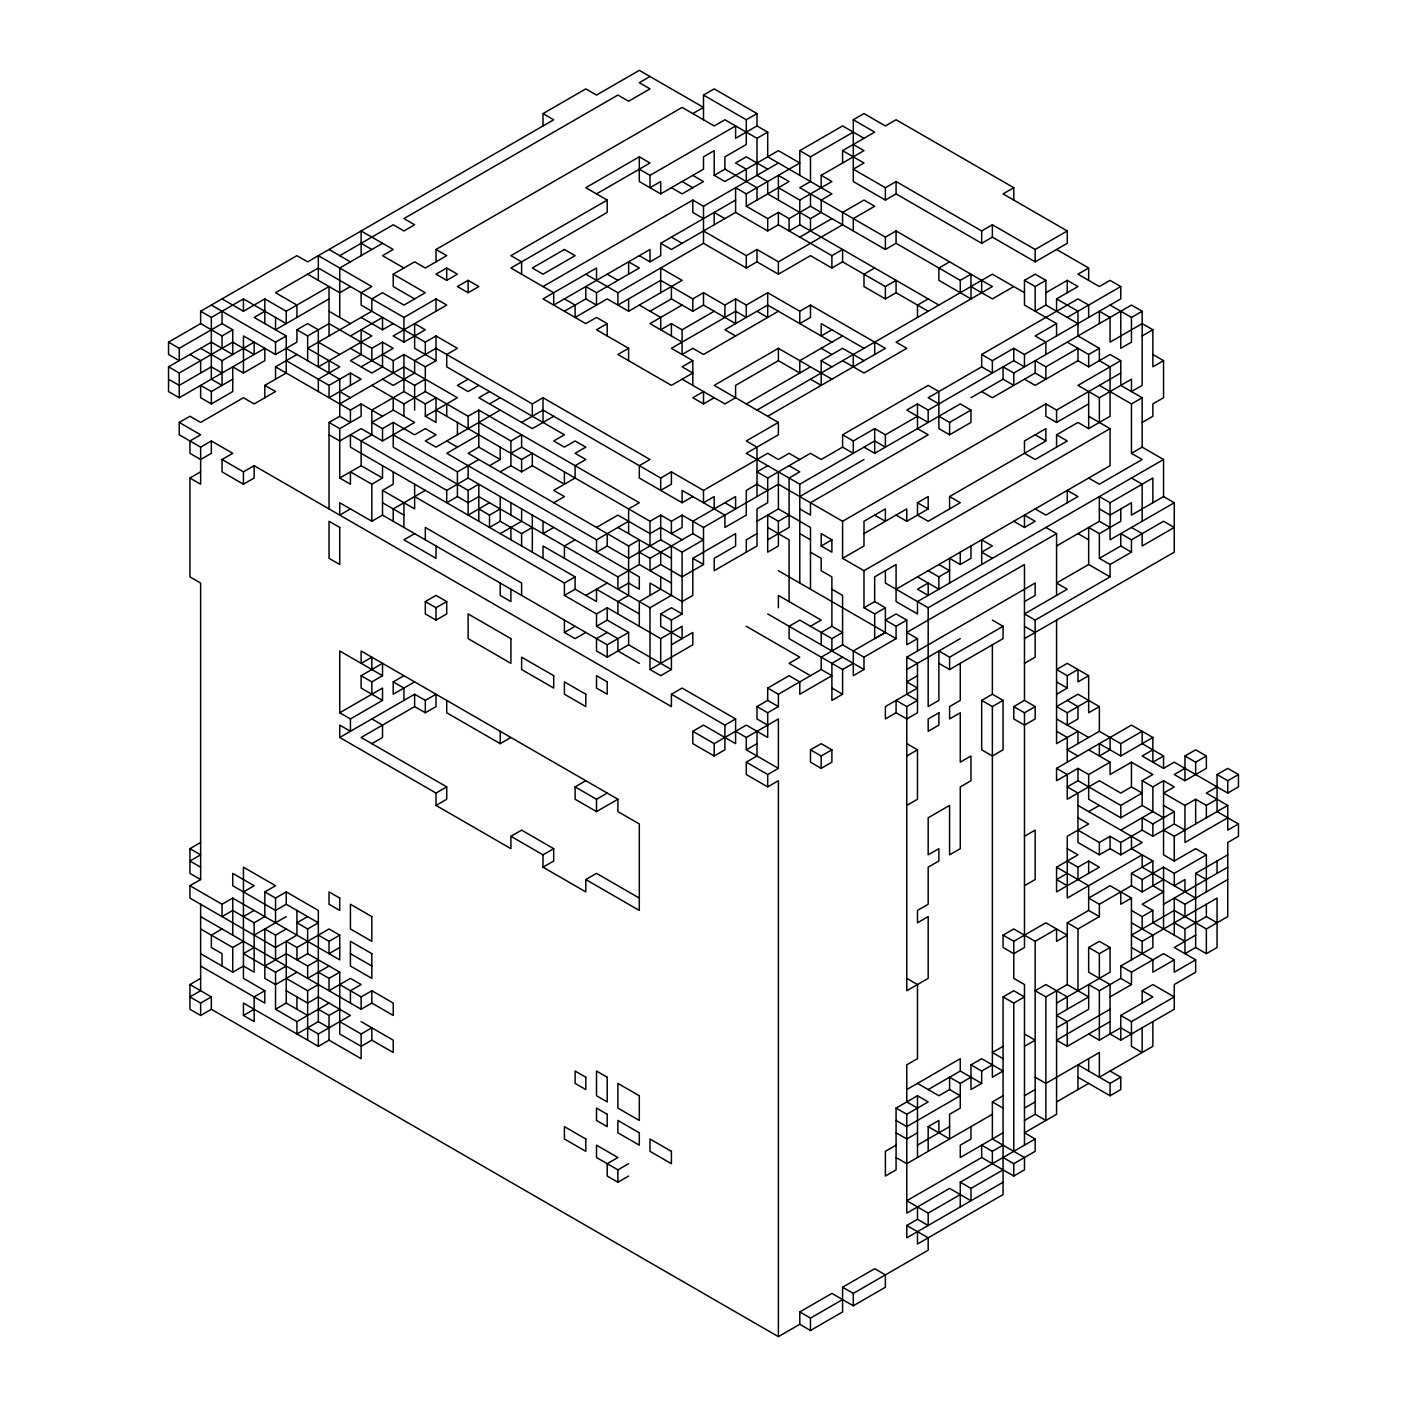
<?xml version="1.0" encoding="UTF-8"?>
<svg xmlns="http://www.w3.org/2000/svg" width="1407" height="1407" viewBox="0 0 1407 1407"><rect width="100%" height="100%" fill="white"/><g stroke="black" fill="none" stroke-linecap="round" stroke-linejoin="round"><path stroke-width="1.5" d="M232.735 379.204L211.349 391.551L200.638 385.377L200.638 397.741L211.349 403.915L232.735 391.551L232.735 366.84L243.446 373.031L264.833 360.667L264.833 348.32L179.252 397.741L168.541 391.551L168.541 366.84L211.349 342.147L232.735 354.494L232.735 329.783L222.042 323.61L179.252 348.32L179.252 360.667L168.541 354.494L168.541 342.147L200.638 323.61L200.638 311.246L296.93 255.669L307.641 261.843L553.707 119.771L543.014 113.598L543.014 125.944M543.014 113.598L585.804 88.887L596.515 95.06L639.306 70.35L703.5 107.407L692.807 113.598M200.638 311.246L211.349 317.437L243.446 298.9L286.237 323.61L286.237 311.246L329.027 286.553L329.027 335.956M222.042 298.9L243.446 311.246L264.833 298.9L286.237 311.246M339.738 255.669L393.221 224.768L403.932 230.959L414.625 224.768L403.932 218.595L617.902 95.06L628.612 101.234L649.999 88.887L639.306 82.696L649.999 76.523M200.638 323.61L222.042 335.956L232.735 329.783M264.833 311.246L254.139 317.437L286.237 335.956L286.237 373.031L264.833 385.377L264.833 397.741M382.528 243.305L339.738 268.016L339.738 317.437M168.541 366.84L179.252 373.031L232.735 342.147L254.139 354.494L254.139 342.147L222.042 360.667L222.042 385.377L211.349 379.204L211.349 317.437M329.027 298.9L275.543 329.783L275.543 317.437M350.431 286.553L339.738 292.726L307.641 274.189M211.349 305.073L275.543 342.147L286.237 335.956M296.93 329.783L307.641 323.61L318.334 329.783L318.334 366.858L371.835 335.956L361.124 329.783L361.124 354.494L350.431 360.667L371.835 373.031L382.528 366.84L382.528 342.147L371.835 348.32L329.027 323.61L307.641 335.956L296.93 329.783L296.93 342.147L275.543 354.494L243.446 335.956L243.446 373.031M414.625 298.9L393.221 286.553L393.221 274.189L414.625 261.843L425.319 268.016L446.723 255.652L436.029 249.479L436.029 261.843M436.029 249.479L682.096 107.407L714.193 125.944L724.904 119.771L757.001 138.291L767.694 132.117L767.694 156.828L831.889 193.885L821.196 200.075L821.196 212.422L810.485 218.595L767.694 193.885L767.694 181.538L757.001 175.365L757.001 138.291M703.5 119.771L703.5 95.06L714.193 88.887L757.001 113.58L757.001 125.944L735.597 138.291L735.597 125.944L649.999 175.365L639.306 169.174M222.042 459.509L243.446 471.855L254.139 465.682L254.139 478.028L243.446 484.219L222.042 471.855L222.042 459.509L232.735 453.335L211.349 440.971L200.638 447.145L179.252 434.798L179.252 422.434L189.945 416.261L200.638 422.434L243.446 397.741L254.139 403.915L275.543 391.551L264.833 385.377M275.543 379.204L275.543 366.858L296.93 354.494M446.723 268.016L436.029 274.189L446.723 280.362L457.416 274.189L446.723 268.016L446.723 280.362M596.515 193.885L649.999 163.001L639.306 156.828L585.804 187.711L607.208 200.075L607.208 212.422L510.917 268.016L553.707 292.726L553.707 305.073L649.999 249.479L649.999 261.843L660.71 255.669L660.71 243.305L735.597 200.075M350.431 335.956L382.528 317.437L382.528 329.783L361.124 317.437M382.528 329.783L393.221 323.61M296.93 317.437L296.93 305.073L275.543 292.726L318.334 268.016L403.932 317.437L436.029 298.9L446.723 305.073L393.221 335.956L403.932 342.147L425.319 329.783L414.625 323.61L414.625 348.32L436.029 360.667L436.029 335.956L425.319 342.147L361.124 305.073L361.124 292.726L371.835 286.553L318.334 255.669L318.334 280.362M468.126 280.362L457.416 286.553L468.126 292.726L478.82 286.553L468.126 280.362L468.126 292.726M607.208 200.075L510.917 255.652L521.61 261.843L521.61 274.189M703.5 95.06L746.29 119.771L757.001 113.58M329.027 385.377L350.431 373.031L361.124 379.204L329.027 397.741L329.027 385.377L286.237 360.667M361.124 366.84L393.221 348.32L382.528 342.147M639.306 156.828L639.306 181.538L660.71 193.885L703.5 169.174L703.5 156.828L714.193 150.655L714.193 175.365L724.904 181.538L778.388 150.655L799.792 163.001L746.29 193.885L735.597 187.711L735.597 212.422L671.403 249.479L660.71 243.305M296.93 910.435L296.93 935.145L275.543 947.491L189.945 898.088L189.945 885.724L200.638 879.551L200.638 583.043L189.945 576.87L189.945 478.028L200.638 471.855M382.528 354.494L393.221 360.667L403.932 354.494L425.319 366.84L436.029 360.667M714.193 175.365L724.904 169.174L757.001 187.711L757.001 200.075M339.738 403.915L403.932 366.84L457.416 397.724L425.319 416.261L436.029 422.434L436.029 397.741L425.319 403.915L403.932 391.551L371.835 410.088L371.835 434.798L361.124 440.971L361.124 465.682L339.738 478.028L350.431 484.219L350.431 471.855L371.835 484.219L382.528 478.028L382.528 465.682M543.014 286.553L692.807 200.075L703.5 206.249L778.388 163.001M329.027 508.912L329.027 422.434L339.738 416.261L350.431 422.434L350.431 410.088L361.124 403.915L382.528 416.261M799.792 175.365L799.792 150.655L842.582 125.944L863.986 138.291M1013.779 187.711L1003.068 193.885L1067.262 230.959L1067.262 243.305L1035.165 261.843L992.375 237.132L981.681 243.305L896.083 193.885L885.39 200.075L853.293 181.538L853.293 119.771L863.986 113.58L885.39 125.944L896.083 119.771L1013.779 187.711L1013.779 200.075M329.027 422.434L339.738 428.625L361.124 416.261L361.124 403.915M350.431 348.32L414.625 385.377L425.319 379.204M799.792 150.655L810.485 156.828L853.293 132.117M329.027 434.798L339.738 440.971L361.124 428.625L382.528 440.971L414.625 422.434L393.221 410.088L371.835 422.434L382.528 428.625L393.221 422.434L414.625 434.798L425.319 428.625L436.029 434.798L425.319 440.971L436.029 447.145L500.224 410.088M371.835 385.377L403.932 403.915L425.319 391.551L468.126 416.261L478.82 410.088L639.306 502.739L628.612 508.912L628.612 533.622M564.418 311.246L585.804 298.9L596.515 305.073L596.515 292.726L639.306 268.016L628.612 261.843L628.612 274.189M746.29 193.885L746.29 206.249L789.098 181.538L778.388 175.365L778.388 200.075M842.582 163.001L842.582 150.655L874.679 132.117L853.293 119.771M468.126 379.204L457.416 385.377L468.126 391.551L478.82 385.377M585.804 274.189L617.902 292.726L703.5 243.305L746.29 268.016L757.001 261.843L778.388 274.189L810.485 255.669L831.889 268.016L842.582 261.843L885.39 286.553L896.083 280.362L896.083 292.726L885.39 298.9L863.986 286.553L863.986 274.189L874.679 268.016M821.196 187.711L821.196 175.365L863.986 150.655L853.293 144.481M746.29 206.249L767.694 218.595L778.388 212.422L789.098 218.595L810.485 206.249L885.39 249.479L896.083 243.305L960.278 280.362L970.971 274.189L970.971 298.9L938.874 280.362L938.874 268.016L949.584 261.843M778.388 187.711L799.792 200.075L831.889 181.538L821.196 175.365M489.513 391.551L478.82 397.724L532.321 428.625L553.707 416.261M607.208 335.956L607.208 323.61L596.515 329.783L628.612 348.32L628.612 360.667M564.418 298.9L575.111 305.073L575.111 317.437L607.208 298.9L628.612 311.246L682.096 280.362L660.71 268.016L660.71 292.726M735.597 212.422L767.694 230.959L778.388 224.768L831.889 255.669L842.582 249.479L842.582 261.843M489.513 403.915L500.224 397.724M649.999 311.264L671.403 298.9L692.807 311.264L703.5 305.073L735.597 323.61L735.597 298.9L724.904 305.073L703.5 292.726L692.807 298.9L660.71 280.362L617.902 305.073L617.902 292.726M703.5 230.959L746.29 255.669L757.001 249.479L778.388 261.843L842.582 224.768L842.582 212.422L863.986 200.075L874.679 206.249L853.293 218.595L853.293 230.959M938.874 305.073L799.792 224.768L789.098 230.959L789.098 218.595M682.096 305.073L649.999 323.61L682.096 342.147M799.792 237.132L831.889 218.595M842.582 150.655L863.986 163.001L853.293 169.174L885.39 187.711L896.083 181.538L981.681 230.959L992.375 224.768L1035.165 249.479L1067.262 230.959M350.431 508.912L339.738 515.103L339.738 502.739L371.835 521.276L382.528 515.103L607.208 644.811L628.612 632.464L628.612 644.811L671.403 669.521L671.403 620.1L660.71 613.927L660.71 626.291L682.096 638.637L682.096 626.291L660.71 638.637L607.208 607.754L596.515 613.927L564.418 595.407L564.418 583.043L414.625 496.565M382.528 515.103L382.528 490.392L393.221 484.219L393.221 471.855M478.82 434.798L446.723 453.318L596.515 539.796L628.612 521.276M382.528 379.204L393.221 385.377L414.625 373.031L414.625 360.667L436.029 348.32L532.321 403.915L543.014 397.724L649.999 459.509L639.306 465.682L639.306 478.028L682.096 502.739L692.807 496.565M628.612 348.32L617.902 354.494L671.403 385.377L692.807 373.031L682.096 366.84L692.807 360.667L692.807 385.377M714.193 311.264L682.096 329.783L671.403 323.61L660.71 329.783L660.71 317.437L639.306 305.073M500.224 447.145L500.224 459.509L478.82 447.145L468.126 453.318L628.612 545.986L639.306 539.796L639.306 564.506L617.902 576.87L478.82 496.565L468.126 502.739L457.416 496.565L446.723 502.739L446.723 490.392L468.126 478.028L639.306 576.87L639.306 589.216L628.612 583.043L617.902 589.216L617.902 576.87M521.61 422.434L543.014 410.088L660.71 478.028L671.403 471.855L703.5 490.392L767.694 453.318L778.388 459.509L789.098 453.318L799.792 459.509M425.319 490.392L393.221 508.912L393.221 521.276M393.221 434.798L457.416 471.855L478.82 459.509M478.82 422.434L510.917 440.971L521.61 434.798L521.61 447.145L510.917 453.318M735.597 298.9L746.29 305.073L767.694 292.726L799.792 311.246L810.485 305.073L885.39 348.32L767.694 416.261M489.513 465.682L500.224 459.509M810.485 156.828L810.485 181.538L799.792 187.711L885.39 237.132L896.083 230.959L992.375 286.553L896.083 342.147L906.776 348.32L863.986 373.031L842.582 360.667M393.221 422.434L393.221 447.145L468.126 490.392L478.82 484.219L478.82 521.276M500.224 471.855L510.917 465.682L521.61 471.855L532.321 465.682L564.418 484.219L564.418 471.855M436.029 410.088L521.61 459.509L532.321 453.318L532.321 465.682M778.388 311.264L703.5 354.494L692.807 348.32L682.096 354.494L682.096 329.783M414.625 533.622L403.932 539.813L436.029 558.333L436.029 545.986M489.513 502.739L468.126 515.103L468.126 490.392M478.82 508.912L489.513 515.103L500.224 508.912M831.889 379.204L778.388 348.32L714.193 385.377L778.388 422.434L778.388 434.798L746.29 453.318L799.792 484.219L874.679 440.971L885.39 447.145L885.39 434.798L917.487 416.261M532.321 527.449L521.61 533.622L500.224 521.276L489.513 527.449L489.513 515.103M703.5 403.915L703.5 391.551L692.807 397.724L703.5 403.915L714.193 397.724M842.582 335.956L799.792 360.667L799.792 373.031L778.388 360.667L735.597 385.377L735.597 397.741L724.904 403.915L682.096 379.204M831.889 329.783L821.196 335.956L821.196 323.61L863.986 348.32M500.224 533.622L521.61 521.276L521.61 508.912M553.707 502.739L564.418 496.565L553.707 490.392L575.111 478.028L575.111 465.682L585.804 459.509L575.111 453.318L585.804 447.145L575.111 440.971L564.418 447.145L553.707 440.971L564.418 434.798L446.723 366.84L446.723 354.494L457.416 348.32L436.029 335.956M746.29 403.915L810.485 366.84M810.485 379.204L821.196 385.377L821.196 360.667L842.582 348.32L863.986 360.667M928.18 298.9L917.487 305.073L917.487 317.437M425.319 601.58L436.029 595.407L446.723 601.58L446.723 613.927L436.029 620.1L425.319 613.927L425.319 601.58L436.029 607.754L446.723 601.58M553.707 527.449L543.014 533.622L543.014 521.276M757.001 410.088L992.375 274.189L1024.472 292.726M575.111 539.813L564.418 545.986L564.418 558.333M596.515 527.449L617.902 515.103L649.999 533.622L660.71 527.449L682.096 539.796M778.388 422.434L746.29 440.971L757.001 447.145L757.001 496.565M1013.779 286.553L992.375 298.9L970.971 286.553M1056.569 335.956L1056.569 323.61L1024.472 305.073L1024.472 280.362L1035.165 274.189L1045.876 280.362L1045.876 305.073L1077.973 323.61M361.124 675.694L382.528 663.348L382.528 675.694L371.835 681.885L361.124 675.694L361.124 688.058L382.528 700.405L382.528 688.058L339.738 712.769L339.738 651.001L382.528 675.694M1024.472 280.362L1035.165 286.553L1045.876 280.362M639.306 552.16L649.999 558.333L692.807 533.622L703.5 539.796L682.096 552.16L660.71 539.796L628.612 558.333L607.208 545.986L596.515 552.16L596.515 539.796M521.61 447.145L649.999 521.276L660.71 515.103L671.403 521.276L682.096 515.103L703.5 527.449L778.388 484.219L842.582 521.276L1045.876 403.915L1056.569 410.088L1120.763 373.031M1045.876 292.726L1067.262 280.362L1077.973 286.553L1056.569 298.9L1056.569 311.246M1088.666 280.362L1088.666 268.016L1077.973 274.189L1099.359 286.553L1110.07 280.362L1120.763 286.553L1120.763 298.9L1024.472 354.494L1013.779 348.32L992.375 360.667L981.681 354.494L981.681 366.84L992.375 373.031L992.375 360.667M414.625 681.885L393.221 694.231L393.221 681.885L403.932 675.694M564.418 583.043L575.111 576.87L575.111 589.216L596.515 601.58L596.515 589.216L639.306 613.927M767.694 465.682L757.001 471.855L767.694 478.028L810.485 453.318L821.196 459.509L842.582 447.145L853.293 453.318L853.293 440.971L874.679 428.625L885.39 434.798M1045.876 305.073L1035.165 311.246L1035.165 286.553M339.738 712.769L350.431 718.942L382.528 700.405M564.418 595.407L575.111 589.216M842.582 447.145L842.582 434.798L928.18 385.377L938.874 391.551L938.874 428.625L949.584 434.798L970.971 422.434L970.971 410.088L960.278 403.915L874.679 453.318L863.986 447.145M981.681 354.494L1077.973 298.9L1088.666 305.073L1088.666 317.437M339.738 737.479L414.625 694.231L425.319 700.405L436.029 694.231L436.029 706.595L425.319 712.769L414.625 706.595L361.124 737.479L446.723 786.882L446.723 799.246L436.029 805.42L436.029 793.073L339.738 737.479L339.738 725.115L350.431 731.288L350.431 718.942M585.804 595.407L607.208 583.043M917.487 403.915L906.776 410.088L928.18 422.434L928.18 410.088L917.487 403.915L917.487 428.625L928.18 434.798L810.485 502.739L810.485 515.103L799.792 508.912M981.681 366.84L928.18 397.724L938.874 403.915M1056.569 323.61L1035.165 335.956L1045.876 342.147L1045.876 354.494M1067.262 317.437L1120.763 286.553M660.71 552.16L660.71 564.506L649.999 570.697L649.999 558.333M928.18 410.088L1013.779 360.667L1024.472 366.84L1024.472 354.494M200.638 879.551L189.945 873.378L189.945 848.667L200.638 842.494M371.835 743.652L382.528 737.479L382.528 725.115L371.835 718.942M564.418 620.1L564.418 632.464L575.111 626.291M649.999 595.39L649.999 583.043L682.096 601.58L692.807 595.39L692.807 558.333L735.597 533.622L735.597 545.986L714.193 558.333L714.193 570.697L757.001 545.986L757.001 508.912L767.694 502.739L767.694 478.028M757.001 521.276L778.388 508.912L810.485 527.449L810.485 589.216M799.792 496.565L863.986 459.509M970.971 397.724L1003.068 379.204L1013.779 385.377L1013.779 373.031L1003.068 366.84L1003.068 379.204M1013.779 373.031L1131.457 305.073L1142.167 311.246L1142.167 385.377L1131.457 391.551L1131.457 379.204L1099.359 397.741L1077.973 385.377L1120.763 360.667L1120.763 385.377L1142.167 397.741L1142.167 447.145L1163.554 459.509L1163.554 496.565L1131.457 515.103L1131.457 502.739L1110.07 515.103L1099.359 508.912M585.804 632.464L575.111 638.637L564.418 632.464M596.515 613.927L596.515 626.291L607.208 620.1L628.612 632.464M703.5 527.449L703.5 564.506L682.096 576.87L660.71 564.506M757.001 533.622L746.29 539.813L746.29 552.16M778.388 521.276L778.388 545.986L767.694 552.16L767.694 515.103L778.388 521.276L789.098 515.103M938.874 416.261L949.584 422.434L970.971 410.088M1120.763 360.667L1110.07 354.494L1088.666 366.84L1077.973 360.667L1077.973 348.32L1045.876 366.84L1045.876 379.204L1035.165 373.031L992.375 397.724L981.681 391.551M1110.07 305.073L1131.457 317.437L1142.167 311.246M607.208 632.464L596.515 638.637L596.515 650.984L607.208 657.175L628.612 644.811M543.014 558.333L543.014 545.986L649.999 607.754L671.403 595.39L671.403 545.986M767.694 539.813L789.098 527.449L789.098 478.028L799.792 471.855L789.098 465.682M1077.973 360.667L1035.165 385.377L1024.472 379.204M1088.666 366.84L1088.666 354.494L1099.359 348.32L1099.359 360.667L1110.07 366.84L1110.07 416.261L1088.666 428.625L1077.973 422.434L1056.569 434.798L1056.569 447.145M660.71 613.927L671.403 607.754L682.096 613.927L682.096 552.16M1142.167 335.956L1152.861 329.783L1152.861 366.84L1163.554 360.667L1163.554 397.741L1152.861 403.915L1152.861 416.261L1142.167 422.434M671.403 620.1L682.096 613.927M821.196 545.986L831.889 539.813L831.889 552.16L821.196 545.986L821.196 533.622L831.889 539.796M189.945 885.724L222.042 904.261L232.735 898.088L339.738 959.855L339.738 935.145L329.027 928.972L296.93 947.491L296.93 959.855L307.641 953.665L339.738 972.202L339.738 1033.969L361.124 1046.333L371.835 1040.16L393.221 1052.506L393.221 1040.16L361.124 1021.623M243.446 891.897L254.139 885.724L232.735 873.378L232.735 885.724L275.543 910.435L286.237 904.261L318.334 922.781L307.641 928.972L296.93 922.781L307.641 916.608M446.723 700.405L446.723 712.769L500.224 743.652L510.917 737.479M671.403 644.811L692.807 632.464L692.807 644.811L649.999 669.521L649.999 607.754M863.986 533.622L906.776 508.912L906.776 521.276L896.083 515.103M949.584 508.912L949.584 496.565L960.278 502.739L928.18 521.276L917.487 515.103L917.487 502.739L928.18 496.565L928.18 508.912L906.776 521.276M1045.876 403.915L1045.876 416.261L1056.569 422.434L1088.666 403.915M222.042 904.261L222.042 916.608L232.735 910.435L254.139 922.781L264.833 916.608L264.833 891.897L275.543 885.724L243.446 867.187L243.446 978.375L264.833 990.739L264.833 1003.085L200.638 966.029M436.029 793.073L446.723 786.882M842.582 521.276L842.582 558.333L863.986 545.986L863.986 521.276L885.39 508.912L885.39 521.276L874.679 515.103M949.584 496.565L1045.876 440.971L1045.876 428.625L1024.472 440.971L1024.472 453.318L1035.165 459.509L1067.262 440.971L1056.569 434.798M222.042 928.972L211.349 935.145L211.349 947.491L222.042 953.682L222.042 966.029M243.446 916.608L254.139 910.435M264.833 891.897L275.543 898.071L286.237 891.897L318.334 910.435L318.334 1021.623L296.93 1033.969L296.93 1021.623L329.027 1003.085M671.403 669.521L660.71 675.694L649.999 669.521M1099.359 385.377L1131.457 403.915L1142.167 397.741M842.582 558.333L863.986 570.697L1110.07 428.625L1110.07 465.682L896.083 589.216M200.638 928.972L232.735 947.491L243.446 941.318M254.139 935.145L286.237 916.608M671.403 694.231L682.096 688.058L735.597 718.942L735.597 743.652L703.5 725.115L692.807 731.288L692.807 743.652L714.193 755.999L724.904 749.825L724.904 725.115L671.403 694.231L671.403 706.578L254.139 465.682M799.792 1324.304L799.792 1311.94L831.889 1293.402L853.293 1305.766L885.39 1287.229L885.39 1274.883L874.679 1268.709L842.582 1287.229L842.582 1311.94L810.485 1330.477L799.792 1324.304L778.388 1336.65L211.349 1009.276L200.638 1015.449L189.945 1009.276L189.945 984.566L200.638 978.375M254.139 947.491L243.446 953.665L275.543 972.202L286.237 966.029M296.93 972.202L275.543 984.566L264.833 978.375L264.833 928.972L275.543 935.145L286.237 928.972M810.485 626.291L821.196 620.1L778.388 595.407L778.388 607.754M200.638 953.682L232.735 972.202L243.446 966.029L254.139 972.202L254.139 922.781M853.293 663.348L842.582 669.521L789.098 638.637L789.098 626.291L799.792 620.1L831.889 638.637L842.582 632.464L831.889 626.291L821.196 632.464L821.196 644.811M863.986 570.697L863.986 607.754L874.679 601.58L885.39 607.754L885.39 632.464L874.679 638.637L874.679 613.927L885.39 607.754M1131.457 403.915L1131.457 453.335L1142.167 447.145M200.638 904.261L200.638 990.739L189.945 996.912L200.638 1003.085L211.349 996.912L211.349 1009.276M264.833 966.029L286.237 953.665L307.641 966.029L318.334 959.855M436.029 805.42L510.917 848.667L510.917 836.303L543.014 854.84L543.014 867.187L585.804 891.897L585.804 879.551L639.306 910.435L639.306 823.957L617.902 811.593L617.902 799.246L596.515 811.593L575.111 799.246L575.111 786.882L585.804 780.709M928.18 570.697L938.874 576.87L949.584 570.697L938.874 564.506M949.584 583.043L949.584 558.333L960.278 564.506L970.971 558.333L970.971 545.986M1024.472 527.449L1035.165 521.276L1024.472 515.103L1024.472 527.449L1013.779 521.276M318.334 935.145L329.027 941.318L339.738 935.145M510.917 836.303L521.61 830.13L553.707 848.667L553.707 861.014L543.014 867.187M767.694 725.115L757.001 718.942L757.001 706.578L767.694 700.405L767.694 688.058L789.098 675.694L799.792 681.885L799.792 694.231L831.889 675.694L821.196 669.521L821.196 657.175L842.582 644.811L863.986 657.175L896.083 638.637L896.083 626.291L906.776 620.1L906.776 644.811L917.487 638.637L917.487 650.984M1163.554 459.509L917.487 601.58L917.487 613.927L896.083 601.58L896.083 564.506L874.679 576.87L874.679 601.58M767.694 688.058L778.388 694.231L821.196 669.521M842.582 657.175L831.889 663.348L831.889 700.405L842.582 694.231L842.582 669.521M885.39 632.464L853.293 650.984L853.293 675.694L863.986 669.521L863.986 657.175M885.39 570.697L885.39 583.043L928.18 607.754L1056.569 533.622L1056.569 595.407M1056.569 545.986L1099.359 521.276L1099.359 496.565L1110.07 502.739L1152.861 478.028L1152.861 502.739M264.833 990.739L254.139 996.912L254.139 1021.623L243.446 1015.449L243.446 1003.085L318.334 1046.333L329.027 1040.16L361.124 1058.68L361.124 1033.969L339.738 1021.623M339.738 947.491L329.027 953.665L329.027 941.318M575.111 786.882L596.515 799.246L607.208 793.073M724.904 725.115L735.597 718.942M243.446 1015.449L254.139 1009.276M329.027 966.029L307.641 978.375L307.641 966.029M692.807 731.288L714.193 743.652L746.29 725.115L767.694 737.461L767.694 712.769L778.388 706.578L778.388 694.231M735.597 731.288L746.29 737.479L778.388 718.942L778.388 768.363L767.694 774.536L746.29 762.172L746.29 774.536L767.694 786.882L778.388 780.709L778.388 1336.65M1099.359 533.622L1099.359 558.333L1120.763 545.986L1120.763 533.622L1131.457 539.813L1131.457 552.16L1110.07 564.506L1110.07 576.87L1035.165 620.1L1024.472 613.927L1067.262 589.216L1056.569 583.043L1088.666 564.506L1088.666 527.449L1099.359 533.622L1120.763 521.276L1120.763 508.912M275.543 972.202L275.543 1009.259L286.237 1003.085L307.641 1015.449M286.237 978.375L307.641 990.739L318.334 984.566M318.334 972.202L329.027 978.375L339.738 972.202M543.014 854.84L553.707 848.667M746.29 737.479L746.29 749.825L757.001 743.652M917.487 675.694L906.776 681.885L917.487 688.058L885.39 706.578L885.39 718.942L896.083 712.769L896.083 700.405L906.776 706.578L917.487 700.405L906.776 694.231L906.776 657.175L1035.165 583.043L1035.165 595.407L1024.472 601.58M1024.472 638.637L1174.265 552.16L1174.265 502.739L1110.07 539.813L1110.07 502.739M906.776 669.521L960.278 638.637M1131.457 539.813L1163.554 521.276L1174.265 527.449L1142.167 545.986L1142.167 533.622L1131.457 527.449M746.29 762.172L757.001 755.999L757.001 731.288M318.334 1009.259L329.027 1015.449L339.738 1009.259M339.738 984.566L361.124 996.912L371.835 990.739L393.221 1003.085L393.221 1015.449L371.835 1003.085L361.124 1009.259L200.638 916.608M928.18 607.754L928.18 706.578L938.874 700.405L938.874 650.984L949.584 657.175L1003.068 626.291L1003.068 638.637L949.584 669.521L938.874 663.348M810.485 749.825L821.196 743.652L831.889 749.825L831.889 762.172L821.196 768.363L810.485 762.172L810.485 749.825L821.196 755.999L831.889 749.825M318.334 1046.333L318.334 1033.969L350.431 1015.449L318.334 996.912L307.641 1003.085L286.237 990.739M585.804 879.551L596.515 873.36L639.306 898.071M361.124 1033.969L371.835 1027.796L371.835 1040.16M1024.472 663.348L1035.165 657.175L1035.165 620.1M981.681 700.405L992.375 694.231L1003.068 700.405L1003.068 749.825L992.375 755.999L981.681 749.825L981.681 700.405L992.375 706.578L1003.068 700.405M906.776 755.999L917.487 749.825L917.487 799.246L906.776 805.42M1013.779 706.595L1024.472 700.405L1035.165 706.595L1035.165 718.942L1024.472 725.115L1013.779 718.942L1013.779 706.595L1024.472 712.769L1035.165 706.595M1088.666 675.712L1067.262 663.348L1056.569 669.521L1067.262 675.712L1077.973 669.521L1077.973 681.885L1088.666 675.712L1088.666 712.769L1099.359 706.595L1099.359 731.306L1067.262 749.825L1077.973 755.999M1056.569 694.231L1067.262 688.058L1067.262 675.712M1099.359 706.595L1077.973 694.231L1056.569 706.595L1067.262 712.769L1088.666 700.422M1088.666 774.536L1088.666 799.246L1120.763 817.784L1142.167 805.42L1142.167 780.709L1152.861 774.536L1131.457 762.189L1110.07 774.536L1110.07 762.189L1088.666 774.536L1077.973 768.363L1056.569 780.709L1056.569 768.363L1131.457 725.115L1152.861 737.479L1152.861 762.189L1163.554 755.999L1163.554 768.363L1142.167 755.999L1152.861 749.825M1099.359 731.306L1120.763 743.652L1142.167 731.306L1142.167 743.652L1163.554 755.999M1131.457 762.189L1131.457 786.9L1142.167 793.073L1120.763 805.42L1077.973 780.709L1067.262 786.9L1077.973 793.073L1077.973 842.476L1099.359 854.84L1110.07 848.667L1120.763 854.84L1142.167 842.494L1077.973 805.42M1110.07 737.479L1110.07 749.825L1099.359 755.999L1099.359 743.652L1120.763 755.999L1152.861 737.479M1024.472 836.303L1035.165 830.13L1035.165 879.551L1024.472 885.724M1088.666 811.593L1099.359 805.42M1131.457 786.9L1120.763 793.073L1099.359 780.709L1067.262 799.246L1067.262 774.536L1056.569 768.363M1163.554 768.363L1174.265 762.189L1227.748 793.073L1238.459 786.9L1238.459 774.536L1227.748 768.363L1217.055 774.536L1217.055 811.593L1238.459 823.957L1238.459 836.303L1227.748 842.494L1227.748 916.608L1206.362 928.972L1206.362 953.682L1217.055 947.491L1217.055 898.088L1142.167 941.318L1131.457 935.145L1174.265 910.435L1206.362 928.972M1184.958 780.709L1184.958 756.016L1195.651 749.825L1206.362 756.016L1206.362 768.363L1184.958 780.709L1174.265 774.536L1184.958 768.363M1142.167 780.709L1152.861 786.9L1163.554 780.709L1174.265 786.9L1163.554 793.073L1184.958 805.42L1195.651 799.246L1206.362 805.42L1217.055 799.246M1184.958 756.016L1195.651 762.189L1206.362 756.016M1067.262 861.014L1077.973 867.187L1088.666 861.014L1099.359 867.187L1056.569 891.897L1056.569 867.187L1077.973 854.84L1067.262 848.667M1077.973 830.13L1099.359 842.476L1110.07 836.303L1120.763 842.476L1142.167 830.13L1152.861 836.303L1174.265 823.957L1174.265 811.593L1163.554 805.42M1120.763 830.13L1152.861 811.593L1152.861 786.9M1067.262 873.378L1056.569 879.551L1067.262 885.724M1142.167 830.13L1142.167 817.784L1152.861 823.957L1174.265 811.593M1217.055 786.9L1206.362 793.073L1227.748 805.42L1227.748 830.13L1238.459 823.957M1217.055 774.536L1227.748 780.709L1238.459 774.536M1024.472 712.769L1024.472 947.491L1013.779 953.665L1003.068 947.491L1003.068 935.145L1013.779 928.954L1035.165 941.318L1035.165 1114.274L1024.472 1120.447M1163.554 830.13L1174.265 836.303L1227.748 805.42M628.612 1176.041L617.902 1182.232L607.208 1176.041L607.208 1163.695L617.902 1157.521L596.515 1145.157L596.515 1157.521L617.902 1169.868L628.612 1163.695M1003.068 935.145L1013.779 941.318L1045.876 922.781L1067.262 935.145L1056.569 941.318L1056.569 928.954L1035.165 941.318M1163.554 879.551L1142.167 891.897L1131.457 885.724L1131.457 873.378L1152.861 861.014L1152.861 885.724L1163.554 891.897L1142.167 904.261L1152.861 910.435L1152.861 922.781L1184.958 941.318M1227.748 817.784L1184.958 842.494L1184.958 805.42M1110.07 1009.259L1056.569 1040.142L1067.262 1046.333L1067.262 1021.623L1056.569 1015.449L1088.666 996.912L1067.262 984.566L1067.262 922.781L1088.666 910.435L1099.359 916.608L1099.359 904.261L1088.666 898.071L1110.07 885.724L1131.457 898.071L1131.457 959.855M1099.359 904.261L1131.457 885.724M1131.457 873.378L1142.167 879.551L1163.554 867.187L1174.265 873.378L1206.362 854.84L1206.362 891.897M1163.554 780.709L1163.554 854.84L1174.265 861.014L1195.651 848.667L1206.362 854.84M1067.262 922.781L1077.973 928.972L1099.359 916.608M1131.457 898.071L1120.763 904.261L1120.763 891.897M1206.362 953.682L1195.651 947.491L1195.651 873.378L1227.748 854.84M1003.068 996.912L1013.779 990.739L1024.472 996.912L1013.779 1003.085L1003.068 996.912L1003.068 1194.578L917.487 1243.999L917.487 1231.635M1195.651 935.145L1174.265 947.491L1195.651 959.855L1195.651 972.202L1174.265 984.566L1174.265 1009.259L1120.763 1040.16L1110.07 1033.969L1110.07 984.566L1088.666 972.202L1088.666 947.491L1099.359 941.318L1110.07 947.491L1110.07 972.202L1056.569 1003.085M1131.457 910.435L1142.167 916.608L1152.861 910.435M1163.554 904.261L1227.748 867.187M1088.666 947.491L1099.359 953.665L1110.07 947.491M1174.265 935.145L1174.265 898.071L1184.958 904.261L1227.748 879.551M1067.262 1009.259L1067.262 996.912L1045.876 984.548L1035.165 990.739L1045.876 996.912L1067.262 984.548M906.776 1089.563L960.278 1058.68L960.278 1071.044L928.18 1089.563M1120.763 966.029L1131.457 972.202L1131.457 984.566L1120.763 978.375L1120.763 966.029L1152.861 947.491L1152.861 935.145L1131.457 922.781M1174.265 922.781L1184.958 928.972L1206.362 916.608L1217.055 922.781M896.083 1108.1L917.487 1095.736L928.18 1101.927L906.776 1114.274L896.083 1108.1L896.083 1169.868L885.39 1176.041L885.39 1151.331L896.083 1145.157M970.971 1064.853L981.681 1071.044L981.681 1083.39L970.971 1089.563L970.971 1064.853L981.681 1058.68L1003.068 1071.044L992.375 1077.217L992.375 706.578M1003.068 1046.333L992.375 1052.506L1003.068 1058.68M1056.569 1027.796L1088.666 1009.259L1088.666 984.566L1099.359 990.739L1120.763 978.375M1131.457 972.202L1163.554 953.665L1174.265 959.855L1174.265 972.202L1195.651 959.855M970.971 1077.217L960.278 1083.39L949.584 1077.217L949.584 1089.563L938.874 1095.736L917.487 1083.39M981.681 1071.044L992.375 1064.853M1024.472 1046.333L1035.165 1040.142L1024.472 1033.969M1110.07 996.912L1131.457 984.566M1174.265 959.855L1152.861 972.202L1152.861 959.855L1131.457 947.491M1195.651 947.491L1184.958 953.682L1184.958 928.972M1142.167 1003.085L1142.167 990.739L1152.861 984.566L1174.265 996.912L1131.457 1021.623L1120.763 1015.449L1120.763 1040.16M917.487 1132.811L906.776 1138.984L896.083 1132.811M928.18 1151.331L928.18 1126.638L938.874 1120.447L938.874 1132.811M1067.262 1046.333L1110.07 1021.623M1120.763 1015.449L1152.861 996.912L1142.167 990.739M917.487 1145.157L949.584 1126.638M1003.068 1182.232L906.776 1237.826L906.776 1225.462L917.487 1219.289L928.18 1225.462L928.18 1213.115L906.776 1200.751L981.681 1157.521L1013.779 1176.041L1024.472 1169.868L1024.472 1157.521L992.375 1138.984L992.375 1101.927L1003.068 1095.736M1088.666 1033.969L1099.359 1040.142L1120.763 1027.796L1131.457 1033.969M992.375 1114.274L906.776 1163.695L896.083 1157.521M1024.472 1095.736L1035.165 1089.563M1024.472 1108.1L1035.165 1101.927M1003.068 1132.811L960.278 1157.521L960.278 1145.157L970.971 1138.984L970.971 1126.638M1056.569 1101.927L1088.666 1083.39M981.681 1157.521L981.681 1145.157L992.375 1151.331L1003.068 1145.157M1077.973 1089.563L1077.973 1064.853L1110.07 1083.39L1120.763 1077.217L1120.763 1089.563L1110.07 1095.754L1077.973 1077.217M960.278 1206.925L960.278 1182.232L1035.165 1138.984L1035.165 1151.331L1013.779 1163.695L1003.068 1157.521M928.18 1213.115L960.278 1194.578M960.278 1182.232L970.971 1188.405L1003.068 1169.868M799.792 1311.94L810.485 1318.113L842.582 1299.593M842.582 1287.229L853.293 1293.402L928.18 1250.172L928.18 1237.826L906.776 1225.462M1056.569 249.479L1088.666 268.016M1152.861 329.783L1142.167 323.61L1110.07 342.147L1110.07 317.437L1099.359 311.246L1099.359 323.61M757.001 125.944L767.694 132.117M1056.569 298.9L1077.973 311.246L1077.973 335.956L1099.359 348.32M1152.861 354.494L1163.554 360.667M767.694 169.174L746.29 156.828L735.597 163.001L746.29 169.174L746.29 181.538M1067.262 342.147L1088.666 354.494M1045.876 366.84L1035.165 360.667L1035.165 373.031M692.807 175.365L703.5 181.538L682.096 193.885L671.403 187.711M896.083 292.726L928.18 311.246M682.096 181.538L692.807 187.711M1088.666 416.261L1110.07 428.625M724.904 218.595L714.193 212.422L714.193 224.768M1131.457 453.335L1142.167 459.509L1099.359 484.219L1088.666 478.028M703.5 218.595L692.807 212.422L692.807 200.075M1131.457 478.028L1142.167 484.219L1142.167 521.276M1163.554 496.565L1174.265 502.739M1035.165 434.798L1045.876 440.971M671.403 237.132L682.096 243.305M831.889 342.147L767.694 305.073L724.904 329.783L735.597 335.956M757.001 311.264L767.694 317.437L767.694 292.726M821.196 348.32L831.889 354.494M639.306 255.669L649.999 261.843M821.196 360.667L831.889 366.84M1099.359 521.276L1110.07 527.449M1120.763 545.986L1131.457 552.16M1035.165 508.912L1045.876 515.103L1077.973 496.565L1067.262 490.392L1067.262 502.739M1077.973 533.622L1088.666 539.813M607.208 274.189L617.902 280.362M1045.876 527.449L1056.569 533.622M1099.359 558.333L1110.07 564.506M1088.666 564.506L1110.07 576.87M596.515 292.726L585.804 286.553L585.804 298.9M842.582 434.798L853.293 440.971M692.807 360.667L671.403 348.32L735.597 311.264L746.29 317.437L746.29 305.073M607.208 323.61L596.515 317.437L585.804 323.61L543.014 298.9L596.515 268.016L596.515 280.362M917.487 502.739L928.18 508.912M992.375 558.333L981.681 552.16L992.375 545.986L981.681 539.813L981.681 564.506M361.124 243.305L371.835 249.479M403.932 268.016L382.528 255.669L393.221 249.479L361.124 230.959L361.124 255.669M1024.472 626.291L1035.165 632.464M393.221 274.189L425.319 292.726L403.932 305.073L382.528 292.726L371.835 298.9L371.835 311.246L307.641 348.32L339.738 366.84L318.334 379.204L318.334 391.551M767.694 490.392L757.001 484.219L746.29 490.392L746.29 515.103L724.904 527.449L724.904 515.103L682.096 490.392L682.096 502.739M917.487 576.87L938.874 589.216L938.874 576.87M992.375 620.1L1003.068 626.291M329.027 249.479L350.431 261.843M799.792 533.622L810.485 539.813M1056.569 681.885L1067.262 688.058M724.904 502.739L735.597 508.912L735.597 496.565L692.807 521.276L692.807 533.622M767.694 527.449L789.098 539.813L789.098 601.58M810.485 552.16L821.196 558.333L821.196 570.697L831.889 576.87L831.889 626.291M1067.262 700.405L1077.973 706.595L1077.973 718.942L1067.262 725.115L1067.262 712.769M906.776 620.1L896.083 613.927L885.39 620.1L896.083 626.291M831.889 589.216L842.582 595.39L842.582 644.811M863.986 607.754L874.679 613.927M917.487 638.637L906.776 632.464L1024.472 564.506L1024.472 700.405M1056.569 718.942L1088.666 737.479M329.027 311.264L350.431 323.61M778.388 570.697L896.083 638.637M1056.569 731.288L1067.262 737.479L1067.262 762.189M1088.666 749.825L1110.07 762.189M906.776 657.175L917.487 663.348L917.487 712.769L906.776 718.942L896.083 712.769M1142.167 805.42L1163.554 817.784M1174.265 823.957L1184.958 830.13M318.334 342.147L339.738 354.494M692.807 558.333L703.5 564.506M617.902 527.449L671.403 558.333M767.694 613.927L863.986 669.521M286.237 348.32L339.738 379.204L339.738 416.261M446.723 440.971L457.416 447.145M1195.651 873.378L1206.362 879.551M339.738 391.551L350.431 397.741M639.306 564.506L671.403 583.043M746.29 626.291L799.792 657.175L789.098 663.348L810.485 675.694M1077.973 817.784L1088.666 823.957L1067.262 836.303L1067.262 898.071L1142.167 854.84L1142.167 867.187L1195.651 898.071M1152.861 861.014L1131.457 848.667L1131.457 836.303M275.543 366.858L350.431 410.088M831.889 688.058L842.582 694.231M906.776 743.652L917.487 749.825M200.638 348.32L222.042 360.667M446.723 490.392L350.431 434.798L350.431 447.145L575.111 576.87M168.541 342.147L179.252 348.32M189.945 354.494L200.638 360.667L200.638 373.031M222.042 373.031L211.349 366.84L179.252 385.377L168.541 379.204M361.124 465.682L382.528 478.028M767.694 700.405L778.388 706.578M1056.569 867.187L1088.666 885.724L1088.666 910.435M382.528 490.392L414.625 508.912L414.625 484.219M757.001 706.578L767.694 712.769M382.528 502.739L403.932 515.103M596.515 626.291L617.902 638.637L617.902 650.984L639.306 663.348M179.252 422.434L200.638 434.798L189.945 440.971L189.945 453.335L200.638 459.509L211.349 453.335L211.349 440.971M746.29 749.825L778.388 768.363M189.945 478.028L200.638 484.219L200.638 447.145M1110.07 1071.044L1120.763 1077.217M617.902 799.246L361.124 651.001L361.124 663.348L371.835 657.175L371.835 669.521M393.221 681.885L403.932 688.058L403.932 700.405M906.776 978.375L917.487 984.548L917.487 1058.68L906.776 1064.853L906.776 1101.927L917.487 1108.1M1035.165 1077.217L1045.876 1083.39L1099.359 1052.506L1099.359 1077.217L1152.861 1046.333L1152.861 1021.623M960.278 1071.044L981.681 1083.39M1035.165 1114.274L1045.876 1120.447L1045.876 996.912M992.375 1101.927L1003.068 1108.1M949.584 1089.563L960.278 1095.736L906.776 1126.638L896.083 1120.447M1035.165 1138.984L1024.472 1132.811L1056.569 1114.274L1056.569 990.739M928.18 1126.638L949.584 1138.984L949.584 1114.274L960.278 1108.1L960.278 1083.39M189.945 848.667L200.638 854.84L189.945 861.014L200.638 867.187M350.431 953.665L371.835 966.029M296.93 947.491L286.237 941.318L286.237 1003.085M318.334 1021.623L329.027 1027.796M275.543 1009.259L296.93 1021.623M307.641 1027.796L318.334 1033.969M189.945 984.566L211.349 996.912M1227.748 780.709L1227.748 793.073M1217.055 861.014L1217.055 873.378M1206.362 805.42L1206.362 817.784M1206.362 904.261L1206.362 916.608M1195.651 762.189L1195.651 774.536M1195.651 799.246L1195.651 823.957M1184.958 891.897L1184.958 879.551L1174.265 885.724L1174.265 873.378M1184.958 904.261L1184.958 916.608M1174.265 836.303L1174.265 861.014M1163.554 867.187L1163.554 928.972M1152.861 823.957L1152.861 836.303M1142.167 879.551L1142.167 891.897M1142.167 916.608L1142.167 928.972M1142.167 941.318L1142.167 953.665M1142.167 1027.796L1142.167 1052.506L1131.457 1046.333L1131.457 1021.623M1131.457 317.437L1131.457 342.147L1120.763 348.32L1120.763 311.246M1120.763 743.652L1120.763 755.999M1120.763 805.42L1120.763 817.784M1120.763 842.476L1120.763 854.84M1110.07 836.303L1110.07 848.667M1110.07 1083.39L1110.07 1095.754M1099.359 397.741L1099.359 422.434M1099.359 842.476L1099.359 854.84M1099.359 953.665L1099.359 978.375M1099.359 990.739L1099.359 1040.142M1088.666 391.551L1088.666 428.625M1088.666 861.014L1088.666 873.378M1088.666 1058.68L1088.666 1071.044M1077.973 743.652L1077.973 731.306L1056.569 743.652L1056.569 620.1M1077.973 768.363L1077.973 780.709M1077.973 867.187L1077.973 879.551M1077.973 928.972L1077.973 990.739M1067.262 280.362L1067.262 292.726M1056.569 410.088L1056.569 422.434M1035.165 249.479L1035.165 261.843M1024.472 1145.157L1024.472 984.548L1013.779 978.375L1013.779 941.318M1013.779 348.32L1013.779 360.667M1013.779 1003.085L1013.779 1151.331M1013.779 1163.695L1013.779 1176.041M992.375 224.768L992.375 237.132M992.375 644.811L992.375 694.231M992.375 1151.331L992.375 1163.695M981.681 230.959L981.681 243.305M981.681 280.362L981.681 292.726M970.971 1188.405L970.971 1200.751L949.584 1188.405L906.776 1213.115L906.776 1114.274M960.278 280.362L960.278 292.726M960.278 552.16L960.278 564.506M960.278 663.348L960.278 700.405L949.584 706.578L949.584 718.942L960.278 712.769L960.278 762.172L970.971 755.999L970.971 780.709L960.278 786.882L960.278 848.667L949.584 854.84L949.584 805.42L928.18 817.766L928.18 854.84L938.874 848.667L938.874 861.014L928.18 867.187L928.18 904.261L917.487 910.435L917.487 922.781L928.18 916.608L928.18 978.375L906.776 990.739L906.776 706.578M949.584 422.434L949.584 434.798M949.584 657.175L949.584 669.521M917.487 1095.736L917.487 1157.521M917.487 1206.925L917.487 1219.289M896.083 181.538L896.083 193.885M896.083 230.959L896.083 243.305M885.39 187.711L885.39 200.075M885.39 237.132L885.39 249.479M885.39 286.553L885.39 298.9M874.679 342.147L874.679 354.494M874.679 428.625L874.679 453.318M853.293 354.494L853.293 366.84M853.293 1293.402L853.293 1305.766M831.889 255.669L831.889 268.016M831.889 638.637L831.889 650.984M821.196 755.999L821.196 768.363M810.485 193.885L810.485 206.249M810.485 218.595L810.485 230.959M810.485 305.073L810.485 317.437L799.792 323.61L799.792 311.246M810.485 1318.113L810.485 1330.477M799.792 200.075L799.792 224.768M799.792 484.219L799.792 583.043M778.388 212.422L778.388 224.768M778.388 261.843L778.388 274.189M778.388 348.32L778.388 360.667M778.388 471.855L778.388 508.912M767.694 218.595L767.694 230.959M767.694 774.536L767.694 786.882M757.001 249.479L757.001 261.843M746.29 119.771L746.29 144.481L724.904 156.828L724.904 169.174M746.29 255.669L746.29 268.016M724.904 305.073L724.904 317.437M714.193 508.912L714.193 496.565L703.5 502.739L703.5 490.392M714.193 743.652L714.193 755.999M703.5 206.249L703.5 243.305M703.5 292.726L703.5 305.073M692.807 298.9L692.807 311.264M682.096 515.103L682.096 527.449L671.403 533.622L671.403 521.276M671.403 286.553L671.403 298.9M671.403 323.61L671.403 335.956M671.403 471.855L671.403 484.219L660.71 490.392L660.71 478.028M660.71 193.885L660.71 181.538L649.999 187.711L649.999 175.365M660.71 515.103L660.71 539.796M660.71 576.87L660.71 589.216L639.306 601.58L639.306 626.291M660.71 638.637L660.71 663.348M649.999 521.276L649.999 545.986M628.612 298.9L628.612 311.264M628.612 545.986L628.612 595.407L617.902 601.58L617.902 613.927M617.902 1169.868L617.902 1182.232M607.208 533.622L607.208 545.986M607.208 607.754L607.208 620.1M607.208 644.811L607.208 657.175M596.515 799.246L596.515 811.593M543.014 397.724L543.014 422.434M532.321 403.915L532.321 416.261M532.321 515.103L532.321 552.16M521.61 459.509L521.61 471.855M521.61 533.622L521.61 545.986M521.61 595.407L521.61 583.043L425.319 527.449L425.319 539.813M510.917 440.971L510.917 465.682M510.917 502.739L510.917 515.103M510.917 527.449L510.917 539.813M510.917 589.216L510.917 601.58L500.224 595.407L500.224 583.043M500.224 496.565L500.224 521.276M500.224 731.288L500.224 743.652M478.82 410.088L478.82 447.145M468.126 416.261L468.126 428.625M468.126 465.682L468.126 478.028M457.416 422.434L457.416 434.798M457.416 471.855L457.416 496.565M446.723 403.915L446.723 416.261M436.029 298.9L436.029 311.246M436.029 607.754L436.029 620.1M425.319 342.147L425.319 354.494M425.319 366.84L425.319 391.551M425.319 403.915L425.319 416.261M425.319 700.405L425.319 712.769M414.625 385.377L414.625 410.088M414.625 694.231L414.625 706.595M403.932 317.437L403.932 342.147M403.932 354.494L403.932 391.551M403.932 403.915L403.932 416.261M403.932 502.739L403.932 527.449M393.221 360.667L393.221 373.031M393.221 397.741L393.221 410.088M382.528 428.625L382.528 440.971M371.835 348.32L371.835 360.667M371.835 484.219L371.835 521.276M371.835 681.885L371.835 694.231M371.835 990.739L371.835 1003.085M361.124 996.912L361.124 1009.259M350.431 373.031L350.431 385.377M350.431 1003.085L350.431 990.739L361.124 984.566L350.431 978.375L329.027 990.739L329.027 978.375M339.738 428.625L339.738 478.028M329.027 360.667L329.027 373.031M329.027 1015.449L329.027 1040.16M307.641 335.956L307.641 360.667M307.641 928.972L307.641 953.665M307.641 990.739L307.641 1040.16M296.93 996.912L296.93 1009.259M286.237 891.897L286.237 904.261M275.543 342.147L275.543 354.494M275.543 898.071L275.543 922.781M275.543 935.145L275.543 959.855M264.833 298.9L264.833 323.61M243.446 298.9L243.446 311.246M243.446 471.855L243.446 484.219M232.735 898.088L232.735 935.145M232.735 947.491L232.735 972.202M222.042 311.246L222.042 323.61M222.042 335.956L222.042 348.32M211.349 391.551L211.349 403.915M200.638 1003.085L200.638 1015.449M179.252 373.031L179.252 397.741M564.418 249.479L532.321 268.016L543.014 274.189L575.111 255.669L564.418 249.479M928.18 583.043L917.487 589.216L928.18 595.39L928.18 583.043M938.874 712.769L928.18 718.942L928.18 731.288L938.874 725.115L938.874 712.769M339.738 527.449L329.027 521.276L329.027 558.333L339.738 564.506L339.738 527.449M607.208 681.885L596.515 675.694L596.515 688.058L607.208 694.231L607.208 681.885M510.917 638.637L468.126 613.927L468.126 638.637L510.917 663.348L510.917 638.637M553.707 675.694L521.61 657.175L521.61 669.521L553.707 688.058L553.707 675.694M585.804 694.231L564.418 681.885L564.418 694.231L585.804 706.578L585.804 694.231M339.738 898.071L329.027 891.897L329.027 904.261L339.738 910.435L339.738 898.071M371.835 916.608L350.431 904.261L350.431 928.972L371.835 941.318L371.835 916.608M607.208 1077.217L596.515 1071.044L596.515 1095.736L607.208 1101.927L607.208 1077.217M639.306 1095.736L617.902 1083.39L617.902 1108.1L639.306 1120.447L639.306 1095.736M371.835 953.665L350.431 941.318L350.431 966.029L371.835 978.375L371.835 953.665M585.804 1077.217L575.111 1071.044L575.111 1083.39L585.804 1089.563L585.804 1077.217M607.208 1114.274L596.515 1108.1L596.515 1120.447L607.208 1126.638L607.208 1114.274M639.306 1132.811L617.902 1120.447L617.902 1132.811L639.306 1145.157L639.306 1132.811M671.403 1151.331L649.999 1138.984L649.999 1151.331L671.403 1163.695L671.403 1151.331M585.804 1138.984L564.418 1126.638L564.418 1138.984L585.804 1151.331L585.804 1138.984"/></g></svg>
